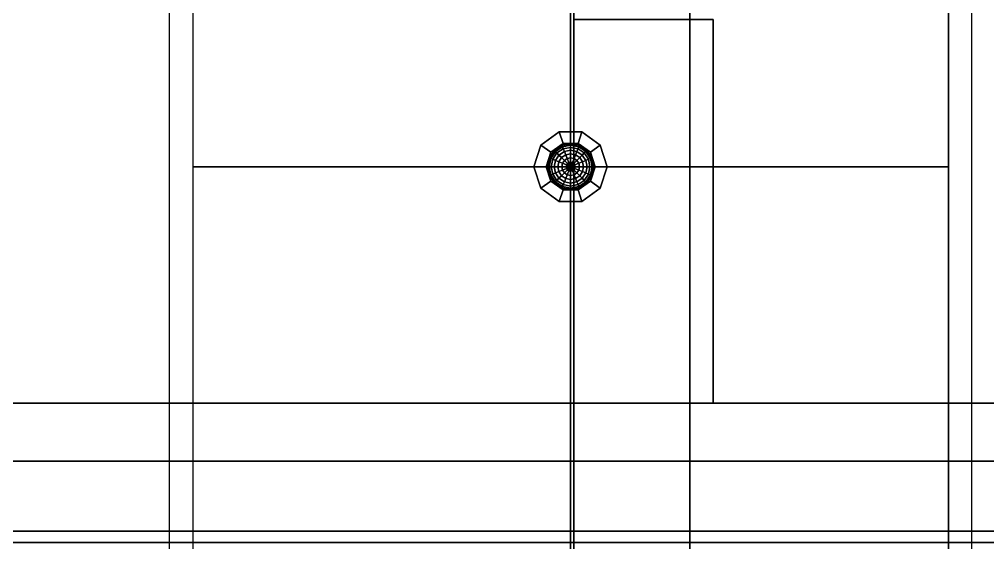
# Model space of a CAD drawing. Header units: millimetres. Extents: x 116.8 to 135.8, y -35.1 to -13.1.
# Drawn here: x 120.151 to 122.233, y -31.665 to -30.54 of the extents above; entities that cross this region are included whole.
import ezdxf

# ---------------------------------------------------------------- set-up
doc = ezdxf.new("R2010")
doc.units = ezdxf.units.MM
for name, color, linetype in [('controsoffitto', 41, 'Continuous'), ('cromato', 251, 'Continuous'), ('lampada', 2, 'Continuous'), ('pavimento_esterno', 2, 'Continuous'), ('pavimento_terrazza', 7, 'Continuous'), ('pergola', 23, 'Continuous'), ('soffitto', 41, 'Continuous')]:
    doc.layers.add(name, color=color, linetype=linetype)

msp = doc.modelspace()

# ---------------------------------------------------------------- linework, layer by layer
at = {"layer": 'controsoffitto'}
for points in [[(120.4737, -28.5751, 2.7), (120.5237, -28.6251, 2.6), (120.5237, -33.0882, 2.6), (120.4737, -33.1382, 2.7)], [(122.1991, -28.5751, 2.7), (122.1491, -28.6251, 2.6), (122.1491, -33.0882, 2.6), (122.1991, -33.1382, 2.7)], [(121.3364, -30.8566, 2.6), (121.3364, -29.7408, 2.6), (120.5237, -29.7408, 2.6), (120.5237, -30.8566, 2.6)], [(122.1491, -30.8566, 2.6), (122.1491, -29.7408, 2.6), (121.3364, -29.7408, 2.6), (121.3364, -30.8566, 2.6)], [(121.3364, -31.9724, 2.6), (121.3364, -30.8566, 2.6), (120.5237, -30.8566, 2.6), (120.5237, -31.9724, 2.6)], [(122.1491, -31.9724, 2.6), (122.1491, -30.8566, 2.6), (121.3364, -30.8566, 2.6), (121.3364, -31.9724, 2.6)]]:
    msp.add_3dface(points, dxfattribs=at)
at = {"layer": 'cromato'}
for points in [[(121.2938, -30.8257, 2.6), (121.2725, -30.8103, 2.6), (121.312, -30.7816, 2.6), (121.3201, -30.8066, 2.6)], [(121.3201, -30.8066, 2.575), (121.312, -30.7816, 2.575), (121.2725, -30.8103, 2.575), (121.2938, -30.8257, 2.575)], [(121.312, -30.7816, 2.6), (121.2725, -30.8103, 2.6), (121.2725, -30.8103, 2.575), (121.312, -30.7816, 2.575)], [(121.3201, -30.8066, 2.6), (121.312, -30.7816, 2.6), (121.3607, -30.7816, 2.6), (121.3526, -30.8066, 2.6)], [(121.3526, -30.8066, 2.575), (121.3607, -30.7816, 2.575), (121.312, -30.7816, 2.575), (121.3201, -30.8066, 2.575)], [(121.3607, -30.7816, 2.6), (121.312, -30.7816, 2.6), (121.312, -30.7816, 2.575), (121.3607, -30.7816, 2.575)], [(121.3201, -30.8066, 2.6), (121.312, -30.7816, 2.6), (121.312, -30.7816, 2.575), (121.3201, -30.8066, 2.575)], [(121.3789, -30.8257, 2.6), (121.4001, -30.8103, 2.6), (121.3607, -30.7816, 2.6), (121.3526, -30.8066, 2.6)], [(121.3526, -30.8066, 2.575), (121.3607, -30.7816, 2.575), (121.4001, -30.8103, 2.575), (121.3789, -30.8257, 2.575)], [(121.3526, -30.8066, 2.6), (121.3607, -30.7816, 2.6), (121.3607, -30.7816, 2.575), (121.3526, -30.8066, 2.575)], [(121.3607, -30.7816, 2.6), (121.4001, -30.8103, 2.6), (121.4001, -30.8103, 2.575), (121.3607, -30.7816, 2.575)], [(121.2838, -30.8566, 2.6), (121.2575, -30.8566, 2.6), (121.2725, -30.8103, 2.6), (121.2938, -30.8257, 2.6)], [(121.2938, -30.8257, 2.575), (121.2725, -30.8103, 2.575), (121.2575, -30.8566, 2.575), (121.2838, -30.8566, 2.575)], [(121.2725, -30.8103, 2.6), (121.2575, -30.8566, 2.6), (121.2575, -30.8566, 2.575), (121.2725, -30.8103, 2.575)], [(121.2725, -30.8103, 2.6), (121.2938, -30.8257, 2.6), (121.2938, -30.8257, 2.575), (121.2725, -30.8103, 2.575)], [(121.2938, -30.8257, 2.6), (121.2725, -30.8103, 2.6), (121.2725, -30.8103, 2.575), (121.2938, -30.8257, 2.575)], [(121.2938, -30.8257, 2.575), (121.3201, -30.8066, 2.575), (121.3201, -30.8066, 2.6), (121.2938, -30.8257, 2.6)], [(121.3201, -30.8066, 2.575), (121.3526, -30.8066, 2.575), (121.3526, -30.8066, 2.6), (121.3201, -30.8066, 2.6)], [(121.3789, -30.8257, 2.575), (121.3526, -30.8066, 2.575), (121.3526, -30.8066, 2.6), (121.3789, -30.8257, 2.6)], [(121.3889, -30.8566, 2.6), (121.4152, -30.8566, 2.6), (121.4001, -30.8103, 2.6), (121.3789, -30.8257, 2.6)], [(121.3789, -30.8257, 2.575), (121.4001, -30.8103, 2.575), (121.4152, -30.8566, 2.575), (121.3889, -30.8566, 2.575)], [(121.4001, -30.8103, 2.6), (121.3789, -30.8257, 2.6), (121.3789, -30.8257, 2.575), (121.4001, -30.8103, 2.575)], [(121.4001, -30.8103, 2.6), (121.4152, -30.8566, 2.6), (121.4152, -30.8566, 2.575), (121.4001, -30.8103, 2.575)], [(121.2838, -30.8566, 2.575), (121.2938, -30.8257, 2.575), (121.2938, -30.8257, 2.6), (121.2838, -30.8566, 2.6)], [(121.3889, -30.8566, 2.575), (121.3789, -30.8257, 2.575), (121.3789, -30.8257, 2.6), (121.3889, -30.8566, 2.6)], [(121.2575, -30.8566, 2.6), (121.2838, -30.8566, 2.6), (121.2838, -30.8566, 2.575), (121.2575, -30.8566, 2.575)], [(121.2938, -30.8875, 2.6), (121.2725, -30.903, 2.6), (121.2575, -30.8566, 2.6), (121.2838, -30.8566, 2.6)], [(121.2838, -30.8566, 2.575), (121.2575, -30.8566, 2.575), (121.2725, -30.903, 2.575), (121.2938, -30.8875, 2.575)], [(121.2838, -30.8566, 2.6), (121.2575, -30.8566, 2.6), (121.2575, -30.8566, 2.575), (121.2838, -30.8566, 2.575)], [(121.2575, -30.8566, 2.6), (121.2725, -30.903, 2.6), (121.2725, -30.903, 2.575), (121.2575, -30.8566, 2.575)], [(121.2938, -30.8875, 2.575), (121.2838, -30.8566, 2.575), (121.2838, -30.8566, 2.6), (121.2938, -30.8875, 2.6)], [(121.3789, -30.8875, 2.6), (121.4001, -30.903, 2.6), (121.4152, -30.8566, 2.6), (121.3889, -30.8566, 2.6)], [(121.3889, -30.8566, 2.575), (121.4152, -30.8566, 2.575), (121.4001, -30.903, 2.575), (121.3789, -30.8875, 2.575)], [(121.3789, -30.8875, 2.575), (121.3889, -30.8566, 2.575), (121.3889, -30.8566, 2.6), (121.3789, -30.8875, 2.6)], [(121.3889, -30.8566, 2.6), (121.4152, -30.8566, 2.6), (121.4152, -30.8566, 2.575), (121.3889, -30.8566, 2.575)], [(121.4152, -30.8566, 2.6), (121.3889, -30.8566, 2.6), (121.3889, -30.8566, 2.575), (121.4152, -30.8566, 2.575)], [(121.4152, -30.8566, 2.6), (121.4001, -30.903, 2.6), (121.4001, -30.903, 2.575), (121.4152, -30.8566, 2.575)], [(121.2725, -30.903, 2.6), (121.2938, -30.8875, 2.6), (121.2938, -30.8875, 2.575), (121.2725, -30.903, 2.575)], [(121.3201, -30.9066, 2.6), (121.312, -30.9316, 2.6), (121.2725, -30.903, 2.6), (121.2938, -30.8875, 2.6)], [(121.2938, -30.8875, 2.575), (121.2725, -30.903, 2.575), (121.312, -30.9316, 2.575), (121.3201, -30.9066, 2.575)], [(121.2938, -30.8875, 2.6), (121.2725, -30.903, 2.6), (121.2725, -30.903, 2.575), (121.2938, -30.8875, 2.575)], [(121.3201, -30.9066, 2.575), (121.2938, -30.8875, 2.575), (121.2938, -30.8875, 2.6), (121.3201, -30.9066, 2.6)], [(121.3526, -30.9066, 2.6), (121.3607, -30.9316, 2.6), (121.4001, -30.903, 2.6), (121.3789, -30.8875, 2.6)], [(121.3789, -30.8875, 2.575), (121.4001, -30.903, 2.575), (121.3607, -30.9316, 2.575), (121.3526, -30.9066, 2.575)], [(121.3526, -30.9066, 2.575), (121.3789, -30.8875, 2.575), (121.3789, -30.8875, 2.6), (121.3526, -30.9066, 2.6)], [(121.3789, -30.8875, 2.6), (121.4001, -30.903, 2.6), (121.4001, -30.903, 2.575), (121.3789, -30.8875, 2.575)], [(121.2725, -30.903, 2.6), (121.312, -30.9316, 2.6), (121.312, -30.9316, 2.575), (121.2725, -30.903, 2.575)], [(121.3201, -30.9066, 2.6), (121.312, -30.9316, 2.6), (121.3607, -30.9316, 2.6), (121.3526, -30.9066, 2.6)], [(121.3526, -30.9066, 2.575), (121.3607, -30.9316, 2.575), (121.312, -30.9316, 2.575), (121.3201, -30.9066, 2.575)], [(121.312, -30.9316, 2.6), (121.3201, -30.9066, 2.6), (121.3201, -30.9066, 2.575), (121.312, -30.9316, 2.575)], [(121.3201, -30.9066, 2.575), (121.3526, -30.9066, 2.575), (121.3526, -30.9066, 2.6), (121.3201, -30.9066, 2.6)], [(121.3607, -30.9316, 2.6), (121.3526, -30.9066, 2.6), (121.3526, -30.9066, 2.575), (121.3607, -30.9316, 2.575)], [(121.4001, -30.903, 2.6), (121.3607, -30.9316, 2.6), (121.3607, -30.9316, 2.575), (121.4001, -30.903, 2.575)], [(121.3607, -30.9316, 2.6), (121.312, -30.9316, 2.6), (121.312, -30.9316, 2.575), (121.3607, -30.9316, 2.575)]]:
    msp.add_3dface(points, dxfattribs=at)
at = {"layer": 'lampada'}
for points in [[(121.3017, -30.822, 2.5652), (121.3176, -30.8113, 2.5652), (121.3172, -30.8104, 2.575), (121.301, -30.8213, 2.575)], [(121.3037, -30.824, 2.5559), (121.3187, -30.814, 2.5559), (121.3176, -30.8113, 2.5652), (121.3017, -30.822, 2.5652)], [(121.3176, -30.8113, 2.5652), (121.3363, -30.8076, 2.5652), (121.3363, -30.8066, 2.575), (121.3172, -30.8104, 2.575)], [(121.3187, -30.814, 2.5559), (121.3363, -30.8104, 2.5559), (121.3363, -30.8076, 2.5652), (121.3176, -30.8113, 2.5652)], [(121.3204, -30.8182, 2.5472), (121.3363, -30.8151, 2.5472), (121.3363, -30.8104, 2.5559), (121.3187, -30.814, 2.5559)], [(121.3363, -30.8076, 2.5652), (121.3551, -30.8113, 2.5652), (121.3555, -30.8104, 2.575), (121.3363, -30.8066, 2.575)], [(121.3363, -30.8104, 2.5559), (121.354, -30.814, 2.5559), (121.3551, -30.8113, 2.5652), (121.3363, -30.8076, 2.5652)], [(121.3363, -30.8151, 2.5472), (121.3522, -30.8182, 2.5472), (121.354, -30.814, 2.5559), (121.3363, -30.8104, 2.5559)], [(121.354, -30.814, 2.5559), (121.369, -30.824, 2.5559), (121.371, -30.822, 2.5652), (121.3551, -30.8113, 2.5652)], [(121.3551, -30.8113, 2.5652), (121.371, -30.822, 2.5652), (121.3717, -30.8213, 2.575), (121.3555, -30.8104, 2.575)], [(121.291, -30.8379, 2.5652), (121.3017, -30.822, 2.5652), (121.301, -30.8213, 2.575), (121.2901, -30.8375, 2.575)], [(121.2937, -30.839, 2.5559), (121.3037, -30.824, 2.5559), (121.3017, -30.822, 2.5652), (121.291, -30.8379, 2.5652)], [(121.2979, -30.8407, 2.5472), (121.3069, -30.8272, 2.5472), (121.3037, -30.824, 2.5559), (121.2937, -30.839, 2.5559)], [(121.3037, -30.8431, 2.5396), (121.3113, -30.8316, 2.5396), (121.3069, -30.8272, 2.5472), (121.2979, -30.8407, 2.5472)], [(121.3069, -30.8272, 2.5472), (121.3204, -30.8182, 2.5472), (121.3187, -30.814, 2.5559), (121.3037, -30.824, 2.5559)], [(121.3107, -30.846, 2.5334), (121.3167, -30.837, 2.5334), (121.3113, -30.8316, 2.5396), (121.3037, -30.8431, 2.5396)], [(121.3113, -30.8316, 2.5396), (121.3228, -30.824, 2.5396), (121.3204, -30.8182, 2.5472), (121.3069, -30.8272, 2.5472)], [(121.3167, -30.837, 2.5334), (121.3257, -30.831, 2.5334), (121.3228, -30.824, 2.5396), (121.3113, -30.8316, 2.5396)], [(121.3228, -30.8431, 2.5288), (121.329, -30.839, 2.5288), (121.3257, -30.831, 2.5334), (121.3167, -30.837, 2.5334)], [(121.3228, -30.824, 2.5396), (121.3363, -30.8213, 2.5396), (121.3363, -30.8151, 2.5472), (121.3204, -30.8182, 2.5472)], [(121.3257, -30.831, 2.5334), (121.3363, -30.8289, 2.5334), (121.3363, -30.8213, 2.5396), (121.3228, -30.824, 2.5396)], [(121.329, -30.839, 2.5288), (121.3363, -30.8375, 2.5288), (121.3363, -30.8289, 2.5334), (121.3257, -30.831, 2.5334)], [(121.3363, -30.8213, 2.5396), (121.3499, -30.824, 2.5396), (121.3522, -30.8182, 2.5472), (121.3363, -30.8151, 2.5472)], [(121.3363, -30.8289, 2.5334), (121.347, -30.831, 2.5334), (121.3499, -30.824, 2.5396), (121.3363, -30.8213, 2.5396)], [(121.3363, -30.8375, 2.5288), (121.3437, -30.839, 2.5288), (121.347, -30.831, 2.5334), (121.3363, -30.8289, 2.5334)], [(121.3437, -30.839, 2.5288), (121.3499, -30.8431, 2.5288), (121.356, -30.837, 2.5334), (121.347, -30.831, 2.5334)], [(121.347, -30.831, 2.5334), (121.356, -30.837, 2.5334), (121.3613, -30.8316, 2.5396), (121.3499, -30.824, 2.5396)], [(121.3499, -30.824, 2.5396), (121.3613, -30.8316, 2.5396), (121.3657, -30.8272, 2.5472), (121.3522, -30.8182, 2.5472)], [(121.3522, -30.8182, 2.5472), (121.3657, -30.8272, 2.5472), (121.369, -30.824, 2.5559), (121.354, -30.814, 2.5559)], [(121.356, -30.837, 2.5334), (121.362, -30.846, 2.5334), (121.369, -30.8431, 2.5396), (121.3613, -30.8316, 2.5396)], [(121.3613, -30.8316, 2.5396), (121.369, -30.8431, 2.5396), (121.3747, -30.8407, 2.5472), (121.3657, -30.8272, 2.5472)], [(121.3657, -30.8272, 2.5472), (121.3747, -30.8407, 2.5472), (121.379, -30.839, 2.5559), (121.369, -30.824, 2.5559)], [(121.369, -30.824, 2.5559), (121.379, -30.839, 2.5559), (121.3816, -30.8379, 2.5652), (121.371, -30.822, 2.5652)], [(121.371, -30.822, 2.5652), (121.3816, -30.8379, 2.5652), (121.3825, -30.8375, 2.575), (121.3717, -30.8213, 2.575)], [(121.2873, -30.8566, 2.5652), (121.291, -30.8379, 2.5652), (121.2901, -30.8375, 2.575), (121.2863, -30.8566, 2.575)], [(121.2901, -30.8566, 2.5559), (121.2937, -30.839, 2.5559), (121.291, -30.8379, 2.5652), (121.2873, -30.8566, 2.5652)], [(121.2948, -30.8566, 2.5472), (121.2979, -30.8407, 2.5472), (121.2937, -30.839, 2.5559), (121.2901, -30.8566, 2.5559)], [(121.301, -30.8566, 2.5396), (121.3037, -30.8431, 2.5396), (121.2979, -30.8407, 2.5472), (121.2948, -30.8566, 2.5472)], [(121.3086, -30.8566, 2.5334), (121.3107, -30.846, 2.5334), (121.3037, -30.8431, 2.5396), (121.301, -30.8566, 2.5396)], [(121.3172, -30.8566, 2.5288), (121.3187, -30.8493, 2.5288), (121.3107, -30.846, 2.5334), (121.3086, -30.8566, 2.5334)], [(121.3187, -30.8493, 2.5288), (121.3228, -30.8431, 2.5288), (121.3167, -30.837, 2.5334), (121.3107, -30.846, 2.5334)], [(121.3266, -30.8566, 2.526), (121.3273, -30.8529, 2.526), (121.3187, -30.8493, 2.5288), (121.3172, -30.8566, 2.5288)], [(121.3273, -30.8529, 2.526), (121.3294, -30.8497, 2.526), (121.3228, -30.8431, 2.5288), (121.3187, -30.8493, 2.5288)], [(121.3294, -30.8497, 2.526), (121.3326, -30.8476, 2.526), (121.329, -30.839, 2.5288), (121.3228, -30.8431, 2.5288)], [(121.3363, -30.8566, 2.525), (121.3363, -30.8566, 2.525), (121.3273, -30.8529, 2.526), (121.3266, -30.8566, 2.526)], [(121.3363, -30.8566, 2.525), (121.3363, -30.8566, 2.525), (121.3294, -30.8497, 2.526), (121.3273, -30.8529, 2.526)], [(121.3326, -30.8476, 2.526), (121.3363, -30.8469, 2.526), (121.3363, -30.8375, 2.5288), (121.329, -30.839, 2.5288)], [(121.3363, -30.8566, 2.525), (121.3363, -30.8566, 2.525), (121.3326, -30.8476, 2.526), (121.3294, -30.8497, 2.526)], [(121.3363, -30.8566, 2.525), (121.3363, -30.8566, 2.525), (121.3363, -30.8469, 2.526), (121.3326, -30.8476, 2.526)], [(121.3363, -30.8469, 2.526), (121.3401, -30.8476, 2.526), (121.3437, -30.839, 2.5288), (121.3363, -30.8375, 2.5288)], [(121.3363, -30.8566, 2.525), (121.3363, -30.8566, 2.525), (121.3401, -30.8476, 2.526), (121.3363, -30.8469, 2.526)], [(121.3363, -30.8566, 2.525), (121.3363, -30.8566, 2.525), (121.3432, -30.8497, 2.526), (121.3401, -30.8476, 2.526)], [(121.3363, -30.8566, 2.525), (121.3363, -30.8566, 2.525), (121.3453, -30.8529, 2.526), (121.3432, -30.8497, 2.526)], [(121.3363, -30.8566, 2.525), (121.3363, -30.8566, 2.525), (121.3461, -30.8566, 2.526), (121.3453, -30.8529, 2.526)], [(121.3401, -30.8476, 2.526), (121.3432, -30.8497, 2.526), (121.3499, -30.8431, 2.5288), (121.3437, -30.839, 2.5288)], [(121.3432, -30.8497, 2.526), (121.3453, -30.8529, 2.526), (121.354, -30.8493, 2.5288), (121.3499, -30.8431, 2.5288)], [(121.3453, -30.8529, 2.526), (121.3461, -30.8566, 2.526), (121.3555, -30.8566, 2.5288), (121.354, -30.8493, 2.5288)], [(121.3499, -30.8431, 2.5288), (121.354, -30.8493, 2.5288), (121.362, -30.846, 2.5334), (121.356, -30.837, 2.5334)], [(121.354, -30.8493, 2.5288), (121.3555, -30.8566, 2.5288), (121.3641, -30.8566, 2.5334), (121.362, -30.846, 2.5334)], [(121.362, -30.846, 2.5334), (121.3641, -30.8566, 2.5334), (121.3717, -30.8566, 2.5396), (121.369, -30.8431, 2.5396)], [(121.369, -30.8431, 2.5396), (121.3717, -30.8566, 2.5396), (121.3779, -30.8566, 2.5472), (121.3747, -30.8407, 2.5472)], [(121.3747, -30.8407, 2.5472), (121.3779, -30.8566, 2.5472), (121.3825, -30.8566, 2.5559), (121.379, -30.839, 2.5559)], [(121.379, -30.839, 2.5559), (121.3825, -30.8566, 2.5559), (121.3854, -30.8566, 2.5652), (121.3816, -30.8379, 2.5652)], [(121.3816, -30.8379, 2.5652), (121.3854, -30.8566, 2.5652), (121.3863, -30.8566, 2.575), (121.3825, -30.8375, 2.575)], [(121.291, -30.8754, 2.5652), (121.2873, -30.8566, 2.5652), (121.2863, -30.8566, 2.575), (121.2901, -30.8758, 2.575)], [(121.2937, -30.8743, 2.5559), (121.2901, -30.8566, 2.5559), (121.2873, -30.8566, 2.5652), (121.291, -30.8754, 2.5652)], [(121.2979, -30.8726, 2.5472), (121.2948, -30.8566, 2.5472), (121.2901, -30.8566, 2.5559), (121.2937, -30.8743, 2.5559)], [(121.3017, -30.8913, 2.5652), (121.291, -30.8754, 2.5652), (121.2901, -30.8758, 2.575), (121.301, -30.892, 2.575)], [(121.3037, -30.8893, 2.5559), (121.2937, -30.8743, 2.5559), (121.291, -30.8754, 2.5652), (121.3017, -30.8913, 2.5652)], [(121.3069, -30.886, 2.5472), (121.2979, -30.8726, 2.5472), (121.2937, -30.8743, 2.5559), (121.3037, -30.8893, 2.5559)], [(121.3037, -30.8702, 2.5396), (121.301, -30.8566, 2.5396), (121.2948, -30.8566, 2.5472), (121.2979, -30.8726, 2.5472)], [(121.3113, -30.8816, 2.5396), (121.3037, -30.8702, 2.5396), (121.2979, -30.8726, 2.5472), (121.3069, -30.886, 2.5472)], [(121.3107, -30.8673, 2.5334), (121.3086, -30.8566, 2.5334), (121.301, -30.8566, 2.5396), (121.3037, -30.8702, 2.5396)], [(121.3167, -30.8763, 2.5334), (121.3107, -30.8673, 2.5334), (121.3037, -30.8702, 2.5396), (121.3113, -30.8816, 2.5396)], [(121.3187, -30.864, 2.5288), (121.3172, -30.8566, 2.5288), (121.3086, -30.8566, 2.5334), (121.3107, -30.8673, 2.5334)], [(121.3228, -30.8702, 2.5288), (121.3187, -30.864, 2.5288), (121.3107, -30.8673, 2.5334), (121.3167, -30.8763, 2.5334)], [(121.329, -30.8743, 2.5288), (121.3228, -30.8702, 2.5288), (121.3167, -30.8763, 2.5334), (121.3257, -30.8823, 2.5334)], [(121.3273, -30.8604, 2.526), (121.3266, -30.8566, 2.526), (121.3172, -30.8566, 2.5288), (121.3187, -30.864, 2.5288)], [(121.3294, -30.8635, 2.526), (121.3273, -30.8604, 2.526), (121.3187, -30.864, 2.5288), (121.3228, -30.8702, 2.5288)], [(121.3326, -30.8657, 2.526), (121.3294, -30.8635, 2.526), (121.3228, -30.8702, 2.5288), (121.329, -30.8743, 2.5288)], [(121.3363, -30.8758, 2.5288), (121.329, -30.8743, 2.5288), (121.3257, -30.8823, 2.5334), (121.3363, -30.8844, 2.5334)], [(121.3363, -30.8566, 2.525), (121.3363, -30.8566, 2.525), (121.3266, -30.8566, 2.526), (121.3273, -30.8604, 2.526)], [(121.3363, -30.8566, 2.525), (121.3363, -30.8566, 2.525), (121.3273, -30.8604, 2.526), (121.3294, -30.8635, 2.526)], [(121.3363, -30.8664, 2.526), (121.3326, -30.8657, 2.526), (121.329, -30.8743, 2.5288), (121.3363, -30.8758, 2.5288)], [(121.3363, -30.8566, 2.525), (121.3363, -30.8566, 2.525), (121.3294, -30.8635, 2.526), (121.3326, -30.8657, 2.526)], [(121.3363, -30.8566, 2.525), (121.3363, -30.8566, 2.525), (121.3326, -30.8657, 2.526), (121.3363, -30.8664, 2.526)], [(121.3363, -30.8566, 2.525), (121.3363, -30.8566, 2.525), (121.3453, -30.8604, 2.526), (121.3461, -30.8566, 2.526)], [(121.3363, -30.8566, 2.525), (121.3363, -30.8566, 2.525), (121.3432, -30.8635, 2.526), (121.3453, -30.8604, 2.526)], [(121.3363, -30.8566, 2.525), (121.3363, -30.8566, 2.525), (121.3401, -30.8657, 2.526), (121.3432, -30.8635, 2.526)], [(121.3363, -30.8566, 2.525), (121.3363, -30.8566, 2.525), (121.3363, -30.8664, 2.526), (121.3401, -30.8657, 2.526)], [(121.3401, -30.8657, 2.526), (121.3363, -30.8664, 2.526), (121.3363, -30.8758, 2.5288), (121.3437, -30.8743, 2.5288)], [(121.3437, -30.8743, 2.5288), (121.3363, -30.8758, 2.5288), (121.3363, -30.8844, 2.5334), (121.347, -30.8823, 2.5334)], [(121.3432, -30.8635, 2.526), (121.3401, -30.8657, 2.526), (121.3437, -30.8743, 2.5288), (121.3499, -30.8702, 2.5288)], [(121.3453, -30.8604, 2.526), (121.3432, -30.8635, 2.526), (121.3499, -30.8702, 2.5288), (121.354, -30.864, 2.5288)], [(121.3499, -30.8702, 2.5288), (121.3437, -30.8743, 2.5288), (121.347, -30.8823, 2.5334), (121.356, -30.8763, 2.5334)], [(121.3461, -30.8566, 2.526), (121.3453, -30.8604, 2.526), (121.354, -30.864, 2.5288), (121.3555, -30.8566, 2.5288)], [(121.354, -30.864, 2.5288), (121.3499, -30.8702, 2.5288), (121.356, -30.8763, 2.5334), (121.362, -30.8673, 2.5334)], [(121.3555, -30.8566, 2.5288), (121.354, -30.864, 2.5288), (121.362, -30.8673, 2.5334), (121.3641, -30.8566, 2.5334)], [(121.362, -30.8673, 2.5334), (121.356, -30.8763, 2.5334), (121.3613, -30.8816, 2.5396), (121.369, -30.8702, 2.5396)], [(121.369, -30.8702, 2.5396), (121.3613, -30.8816, 2.5396), (121.3657, -30.886, 2.5472), (121.3747, -30.8726, 2.5472)], [(121.3641, -30.8566, 2.5334), (121.362, -30.8673, 2.5334), (121.369, -30.8702, 2.5396), (121.3717, -30.8566, 2.5396)], [(121.3747, -30.8726, 2.5472), (121.3657, -30.886, 2.5472), (121.369, -30.8893, 2.5559), (121.379, -30.8743, 2.5559)], [(121.3717, -30.8566, 2.5396), (121.369, -30.8702, 2.5396), (121.3747, -30.8726, 2.5472), (121.3779, -30.8566, 2.5472)], [(121.379, -30.8743, 2.5559), (121.369, -30.8893, 2.5559), (121.371, -30.8913, 2.5652), (121.3816, -30.8754, 2.5652)], [(121.3816, -30.8754, 2.5652), (121.371, -30.8913, 2.5652), (121.3717, -30.892, 2.575), (121.3825, -30.8758, 2.575)], [(121.3779, -30.8566, 2.5472), (121.3747, -30.8726, 2.5472), (121.379, -30.8743, 2.5559), (121.3825, -30.8566, 2.5559)], [(121.3825, -30.8566, 2.5559), (121.379, -30.8743, 2.5559), (121.3816, -30.8754, 2.5652), (121.3854, -30.8566, 2.5652)], [(121.3854, -30.8566, 2.5652), (121.3816, -30.8754, 2.5652), (121.3825, -30.8758, 2.575), (121.3863, -30.8566, 2.575)], [(121.3176, -30.9019, 2.5652), (121.3017, -30.8913, 2.5652), (121.301, -30.892, 2.575), (121.3172, -30.9028, 2.575)], [(121.3187, -30.8993, 2.5559), (121.3037, -30.8893, 2.5559), (121.3017, -30.8913, 2.5652), (121.3176, -30.9019, 2.5652)], [(121.3204, -30.8951, 2.5472), (121.3069, -30.886, 2.5472), (121.3037, -30.8893, 2.5559), (121.3187, -30.8993, 2.5559)], [(121.3228, -30.8893, 2.5396), (121.3113, -30.8816, 2.5396), (121.3069, -30.886, 2.5472), (121.3204, -30.8951, 2.5472)], [(121.3257, -30.8823, 2.5334), (121.3167, -30.8763, 2.5334), (121.3113, -30.8816, 2.5396), (121.3228, -30.8893, 2.5396)], [(121.3363, -30.8982, 2.5472), (121.3204, -30.8951, 2.5472), (121.3187, -30.8993, 2.5559), (121.3363, -30.9028, 2.5559)], [(121.3363, -30.892, 2.5396), (121.3228, -30.8893, 2.5396), (121.3204, -30.8951, 2.5472), (121.3363, -30.8982, 2.5472)], [(121.3363, -30.8844, 2.5334), (121.3257, -30.8823, 2.5334), (121.3228, -30.8893, 2.5396), (121.3363, -30.892, 2.5396)], [(121.347, -30.8823, 2.5334), (121.3363, -30.8844, 2.5334), (121.3363, -30.892, 2.5396), (121.3499, -30.8893, 2.5396)], [(121.3499, -30.8893, 2.5396), (121.3363, -30.892, 2.5396), (121.3363, -30.8982, 2.5472), (121.3522, -30.8951, 2.5472)], [(121.3522, -30.8951, 2.5472), (121.3363, -30.8982, 2.5472), (121.3363, -30.9028, 2.5559), (121.354, -30.8993, 2.5559)], [(121.356, -30.8763, 2.5334), (121.347, -30.8823, 2.5334), (121.3499, -30.8893, 2.5396), (121.3613, -30.8816, 2.5396)], [(121.3613, -30.8816, 2.5396), (121.3499, -30.8893, 2.5396), (121.3522, -30.8951, 2.5472), (121.3657, -30.886, 2.5472)], [(121.3657, -30.886, 2.5472), (121.3522, -30.8951, 2.5472), (121.354, -30.8993, 2.5559), (121.369, -30.8893, 2.5559)], [(121.369, -30.8893, 2.5559), (121.354, -30.8993, 2.5559), (121.3551, -30.9019, 2.5652), (121.371, -30.8913, 2.5652)], [(121.371, -30.8913, 2.5652), (121.3551, -30.9019, 2.5652), (121.3555, -30.9028, 2.575), (121.3717, -30.892, 2.575)], [(121.3363, -30.9057, 2.5652), (121.3176, -30.9019, 2.5652), (121.3172, -30.9028, 2.575), (121.3363, -30.9066, 2.575)], [(121.3363, -30.9028, 2.5559), (121.3187, -30.8993, 2.5559), (121.3176, -30.9019, 2.5652), (121.3363, -30.9057, 2.5652)], [(121.354, -30.8993, 2.5559), (121.3363, -30.9028, 2.5559), (121.3363, -30.9057, 2.5652), (121.3551, -30.9019, 2.5652)], [(121.3551, -30.9019, 2.5652), (121.3363, -30.9057, 2.5652), (121.3363, -30.9066, 2.575), (121.3555, -30.9028, 2.575)]]:
    msp.add_3dface(points, dxfattribs=at)
at = {"layer": 'pavimento_esterno'}
for points in [[(118.843, -28.1399), (118.843, -31.6399), (121.343, -31.6399), (121.343, -28.1399)], [(123.843, -28.1399, -0.0183), (123.843, -35.1399, -0.0183), (118.843, -35.1399, -0.0183), (118.843, -28.1399, -0.0183)], [(121.343, -28.1399), (121.343, -31.6399), (123.843, -31.6399), (123.843, -28.1399)], [(118.843, -31.6399), (118.843, -35.1399), (121.343, -35.1399), (121.343, -31.6399)], [(121.343, -31.6399), (121.343, -35.1399), (123.843, -35.1399), (123.843, -31.6399)]]:
    msp.add_3dface(points, dxfattribs=at)
at = {"layer": 'pavimento_terrazza'}
for points in [[(121.593, -31.4899, 3), (116.843, -31.4899, 3), (116.843, -27.8399, 3), (121.593, -27.8399, 3)], [(126.343, -31.4899, 3), (121.593, -31.4899, 3), (121.593, -27.8399, 3), (126.343, -27.8399, 3)], [(121.593, -35.1399, 3), (116.843, -35.1399, 3), (116.843, -31.4899, 3), (121.593, -31.4899, 3)], [(126.343, -35.1399, 3), (121.593, -35.1399, 3), (121.593, -31.4899, 3), (126.343, -31.4899, 3)]]:
    msp.add_3dface(points, dxfattribs=at)
at = {"layer": 'pergola'}
for points in [[(121.643, -30.5399, 5.7), (121.643, -31.3649, 5.7), (121.343, -31.3649, 5.7), (121.343, -30.5399, 5.7)], [(121.343, -30.5399, 6), (121.343, -31.3649, 6), (121.643, -31.3649, 6), (121.643, -30.5399, 6)], [(121.343, -30.5399, 5.7), (121.343, -31.3649, 5.7), (121.343, -31.3649, 6), (121.343, -30.5399, 6)], [(121.643, -30.5399, 6), (121.343, -30.5399, 6), (121.343, -30.5399, 5.7), (121.643, -30.5399, 5.7)], [(121.643, -31.3649, 5.7), (121.643, -30.5399, 5.7), (121.643, -30.5399, 6), (121.643, -31.3649, 6)], [(123.543, -31.3649, 5.7), (123.543, -31.6649, 5.7), (119.443, -31.6649, 5.7), (119.443, -31.3649, 5.7)], [(119.443, -31.3649, 6), (119.443, -31.6649, 6), (123.543, -31.6649, 6), (123.543, -31.3649, 6)], [(123.543, -31.3649, 6), (119.443, -31.3649, 6), (119.443, -31.3649, 5.7), (123.543, -31.3649, 5.7)], [(121.343, -31.3649, 5.7), (121.643, -31.3649, 5.7), (121.643, -31.3649, 6), (121.343, -31.3649, 6)], [(119.443, -31.6649, 5.7), (123.543, -31.6649, 5.7), (123.543, -31.6649, 6), (119.443, -31.6649, 6)]]:
    msp.add_3dface(points, dxfattribs=at)
at = {"layer": 'soffitto'}
for points in [[(121.593, -27.8399, 2.7), (116.843, -27.8399, 2.7), (116.843, -31.4899, 2.7), (121.593, -31.4899, 2.7)], [(126.343, -27.8399, 2.7), (121.593, -27.8399, 2.7), (121.593, -31.4899, 2.7), (126.343, -31.4899, 2.7)], [(121.593, -31.4899, 2.7), (116.843, -31.4899, 2.7), (116.843, -35.1399, 2.7), (121.593, -35.1399, 2.7)], [(126.343, -31.4899, 2.7), (121.593, -31.4899, 2.7), (121.593, -35.1399, 2.7), (126.343, -35.1399, 2.7)]]:
    msp.add_3dface(points, dxfattribs=at)

doc.saveas('drawing.dxf')
